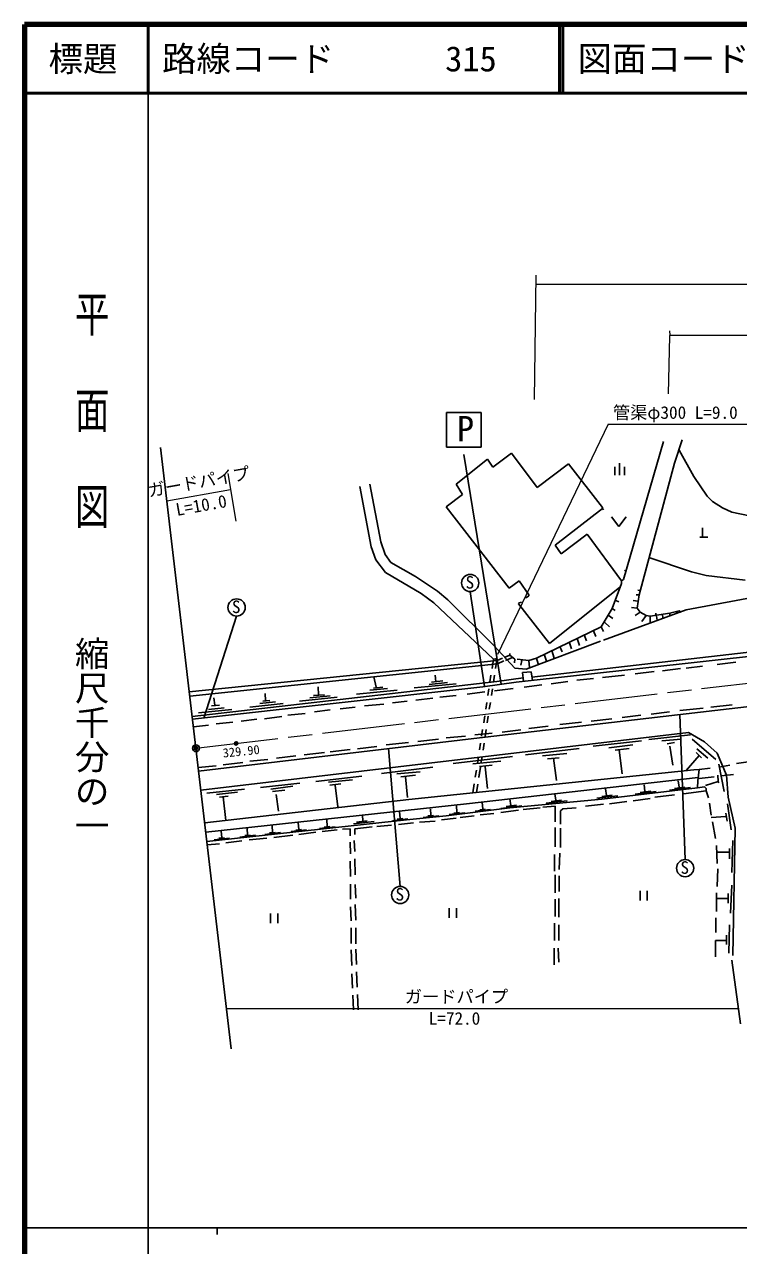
# Model space of a CAD drawing. Units: millimetres, scale not verified. Extents: x 40000 to 680000, y 20000 to 380000.
# Drawn here: x 40000 to 143767, y 202409 to 380000 of the extents above; entities that cross this region are included whole.
import ezdxf
from ezdxf.enums import TextEntityAlignment as Align

# ---------------------------------------------------------------- set-up
doc = ezdxf.new("R2010")
doc.units = ezdxf.units.MM
doc.header["$LTSCALE"] = 1000
doc.header["$PDMODE"] = 32
doc.header["$PDSIZE"] = 500
doc.linetypes.add('CHAIN', pattern=[18.5, 12, -1.5, 3.5, -1.5])
for name, color, linetype, lineweight in [('M-BGD', 7, 'Continuous', 25), ('M-BMK', 2, 'CHAIN', 13), ('M-BMK-SRVR', 3, 'Continuous', 25), ('M-STR-HTXT', 7, 'Continuous', 13), ('M-STR-STRC', 7, 'Continuous', 25), ('M-TTL', 2, 'Continuous', 140), ('M-TTL-BAND', 7, 'Continuous', 25), ('M-TTL-LINE', 7, 'Continuous', 50)]:
    doc.layers.add(name, color=color, linetype=linetype, lineweight=lineweight)
doc.layers.add('M-OTRS', color=6, linetype='Continuous')
doc.layers.add('M-TTL-TXT', color=7, linetype='Continuous')
doc.styles.add('@ＭＳ ゴシック', font='')
doc.styles.add('ＭＳ ゴシック', font='')
doc.styles.get('@ＭＳ ゴシック').set_extended_font_data('@MS Gothic')
doc.styles.get('ＭＳ ゴシック').set_extended_font_data('MS Gothic')

msp = doc.modelspace()

# ---------------------------------------------------------------- linework, layer by layer
at = {"layer": 'M-BGD'}
for p, q in [((132868, 319335), (127026, 299269)), ((135578, 319589), (134477, 316202)), ((135154, 318065), (137271, 314255)), ((102727, 313154), (107299, 316795)), ((107299, 316795), (108061, 315609)), ((108061, 315609), (110770, 317641)), ((110770, 317641), (114496, 312646)), ((114496, 312646), (119068, 316117)), ((119068, 316117), (123978, 309767)), ((126472, 314440), (126472, 316190)), ((134477, 316202), (129312, 297067)), ((125772, 314440), (125772, 315665)), ((127172, 314440), (127172, 315665)), ((88757, 312815), (90366, 304010)), ((90196, 313154), (91805, 304772)), ((103658, 311630), (102727, 313154)), ((137271, 314255), (139218, 311376)), ((101288, 309852), (103658, 311630)), ((139218, 311376), (139980, 310614)), ((110432, 297999), (101288, 309852)), ((123978, 309598), (117120, 304264)), ((123978, 309767), (123978, 309598)), ((123978, 309598), (124148, 309429)), ((139980, 310614), (141420, 309683)), ((141420, 309683), (142774, 309090)), ((142774, 309090), (146754, 308243)), ((125321, 308407), (126371, 307007)), ((126371, 307007), (127421, 308407)), ((117967, 302994), (121777, 305873)), ((121777, 305873), (126772, 299099)), ((138541, 306804), (138541, 305449)), ((90366, 304010), (91043, 302147)), ((91805, 304772), (92398, 302909)), ((117120, 304264), (117967, 302994)), ((138118, 305449), (139303, 305449)), ((91043, 302147), (92482, 300285)), ((92398, 302909), (93244, 301724)), ((130752, 302486), (136932, 300369)), ((92482, 300285), (97647, 297237)), ((93244, 301724), (96800, 299692)), ((127196, 300623), (127365, 300454)), ((136932, 300369), (139049, 299861)), ((96800, 299692), (100018, 297575)), ((111871, 299099), (110432, 297999)), ((113310, 297067), (111871, 299099)), ((126772, 298676), (125418, 295035)), ((127026, 299269), (126772, 299099)), ((126772, 299099), (126772, 298676)), ((139049, 299861), (144722, 299184)), ((97647, 297237), (99510, 295882)), ((100018, 297575), (101542, 296305)), ((104759, 297491), (106849, 283722)), ((112718, 296644), (112972, 296644)), ((112972, 296644), (113310, 296898)), ((113310, 296898), (113310, 297067)), ((116274, 289955), (126518, 298168)), ((128889, 297067), (129312, 297067)), ((129312, 297067), (129058, 295120)), ((129143, 297745), (129482, 297660)), ((154120, 298253), (136170, 294866)), ((99510, 295882), (108146, 287669)), ((101542, 296305), (108230, 289701)), ((111871, 295882), (111786, 295713)), ((111786, 295713), (116274, 289955)), ((112210, 295967), (111871, 295882)), ((125418, 295035), (123809, 292411)), ((136170, 294866), (124148, 290463)), ((125418, 295035), (125841, 294781)), ((125926, 296221), (126349, 296051)), ((128212, 295205), (129058, 295120)), ((128466, 296221), (129143, 296136)), ((129058, 295120), (129482, 294527)), ((70808, 293935), (66068, 279130)), ((124825, 294104), (125502, 293596)), ((129482, 294527), (128720, 294019)), ((129482, 294527), (130328, 294019)), ((130328, 294019), (129736, 293173)), ((130328, 294019), (130921, 293935)), ((130921, 293935), (133800, 294358)), ((130921, 293935), (130921, 293003)), ((131768, 294358), (131768, 294019)), ((131768, 294019), (131852, 293935)), ((131852, 293935), (131937, 293342)), ((132699, 294189), (132784, 293681)), ((133800, 294358), (135154, 294697)), ((133800, 294358), (133800, 293935)), ((134731, 294527), (134816, 294273)), ((135154, 294697), (135408, 294527)), ((123809, 292411), (114411, 287839)), ((122708, 291818), (123047, 290971)), ((123809, 292411), (124148, 291733)), ((124317, 293003), (124994, 292411)), ((108230, 289701), (111278, 286399)), ((161316, 289871), (111448, 284367)), ((112887, 286230), (123724, 290294)), ((159962, 290379), (113752, 285063)), ((117798, 289532), (118136, 288770)), ((119152, 290209), (119491, 289193)), ((120338, 290717), (120676, 289701)), ((121354, 291225), (121692, 290379)), ((108400, 287754), (108146, 287669)), ((108400, 287754), (108654, 287585)), ((109448, 287823), (108675, 287477)), ((110516, 288262), (109705, 287930)), ((110942, 287931), (109882, 287514)), ((110516, 288516), (110516, 288262)), ((110516, 288262), (111278, 287669)), ((114411, 287839), (113310, 287500)), ((114411, 287839), (114665, 286992)), ((115512, 288431), (115850, 287415)), ((116612, 288939), (116951, 287839)), ((108675, 287477), (63953, 282937)), ((108761, 287018), (64026, 282317)), ((202888, 287500), (106114, 276239)), ((108146, 287669), (107944, 286353)), ((108654, 287585), (108462, 286338)), ((109667, 287431), (108761, 287018)), ((111278, 287669), (111194, 287161)), ((111278, 286399), (112887, 286230)), ((113310, 287500), (111617, 287669)), ((112294, 287500), (112125, 286823)), ((113310, 287500), (113395, 286484)), ((135324, 286315), (132699, 285976)), ((138541, 286653), (136170, 286399)), ((143367, 287246), (140658, 286907)), ((108654, 284452), (64373, 279372)), ((90789, 285129), (91128, 283605)), ((101457, 284283), (98832, 284029)), ((100780, 284537), (99171, 284367)), ((99679, 285383), (99764, 284452)), ((111448, 284367), (106622, 283690)), ((107792, 285365), (107640, 284376)), ((108311, 285350), (108159, 284362)), ((112477, 284973), (108654, 284452)), ((113645, 285866), (112386, 285750)), ((112386, 285750), (112534, 284487)), ((113645, 285866), (113811, 284628)), ((118983, 284452), (116528, 284113)), ((122708, 284875), (120253, 284621)), ((127196, 285383), (123978, 285045)), ((131514, 285891), (128720, 285553)), ((106622, 283690), (64422, 278945)), ((74956, 282674), (75041, 281658)), ((81984, 282420), (83590, 282520)), ((82661, 283690), (82746, 282505)), ((94176, 283182), (88249, 282589)), ((92736, 283436), (90196, 283182)), ((90698, 283469), (92059, 283605)), ((102727, 284113), (96631, 283521)), ((102727, 282420), (100356, 282166)), ((106876, 282928), (104336, 282589)), ((107488, 283388), (107337, 282399)), ((108007, 283373), (107855, 282385)), ((108315, 283097), (111024, 283436)), ((115173, 283944), (112633, 283605)), ((64034, 282251), (64034, 282250)), ((69035, 280635), (66749, 280381)), ((67167, 280896), (68352, 280981)), ((67506, 282081), (67675, 280981)), ((77581, 281235), (72755, 280727)), ((76480, 281489), (74194, 281235)), ((74618, 281573), (75634, 281658)), ((85455, 282166), (79952, 281573)), ((81476, 282081), (84401, 282350)), ((88080, 280727), (85878, 280473)), ((92228, 281150), (89434, 280896)), ((95615, 281573), (93498, 281319)), ((99340, 281997), (96885, 281743)), ((107185, 281411), (107033, 280423)), ((107704, 281396), (107552, 280408)), ((142859, 281065), (139726, 280727)), ((70136, 280381), (65310, 279873)), ((73771, 278949), (71485, 278695)), ((77412, 279372), (74872, 279033)), ((80798, 279795), (78258, 279541)), ((84439, 280303), (82153, 280049)), ((106881, 279434), (106730, 278446)), ((107400, 279420), (107248, 278431)), ((125333, 279033), (122370, 278695)), ((129566, 279541), (126857, 279203)), ((133715, 280049), (131090, 279711)), ((138626, 280557), (135239, 280219)), ((135239, 279626), (136001, 258544)), ((66744, 278102), (64550, 277849)), ((70300, 278525), (67844, 278271)), ((106578, 277457), (106426, 276469)), ((107097, 277443), (106945, 276454)), ((112125, 277425), (109416, 277086)), ((116104, 277933), (113310, 277594)), ((120930, 278525), (117798, 278187)), ((106114, 276239), (65304, 271413)), ((136510, 277031), (65643, 268619)), ((95784, 275562), (92567, 275223)), ((100187, 276070), (97139, 275731)), ((104082, 276493), (101288, 276239)), ((107976, 276917), (105436, 276663)), ((106274, 275481), (106123, 274492)), ((106793, 275466), (106641, 274477)), ((129651, 275816), (122624, 275054)), ((130752, 275985), (136763, 276663)), ((135408, 276070), (132614, 275816)), ((134477, 275562), (133376, 275393)), ((136510, 277031), (138795, 275647)), ((137017, 276070), (140488, 273107)), ((138795, 275647), (140658, 274038)), ((79444, 273615), (76650, 273276)), ((83592, 274123), (80629, 273784)), ((87318, 274546), (84439, 274207)), ((91212, 274969), (88418, 274631)), ((92913, 274678), (94599, 254649)), ((110940, 273530), (102304, 272514)), ((105971, 273504), (105819, 272515)), ((120592, 274715), (112802, 273784)), ((118814, 273953), (115258, 273615)), ((128381, 275223), (124910, 274800)), ((127873, 274715), (125841, 274461)), ((126434, 274461), (126857, 270990)), ((133800, 275054), (134223, 272260)), ((138033, 273699), (136170, 271498)), ((137610, 274123), (138372, 273361)), ((137694, 274631), (139303, 273276)), ((140658, 274038), (142012, 270821)), ((67844, 272175), (65220, 271921)), ((71739, 272683), (68860, 272345)), ((75380, 273107), (72755, 272853)), ((99340, 272006), (91890, 271075)), ((109246, 272853), (105150, 272455)), ((106283, 272006), (106029, 270482)), ((107976, 272260), (106125, 272094)), ((106490, 273489), (106338, 272501)), ((106967, 272020), (107306, 268887)), ((117713, 273361), (116020, 273191)), ((116866, 273276), (117290, 270059)), ((138033, 271667), (139642, 271837)), ((140912, 272429), (141674, 268450)), ((142520, 272260), (140912, 272006)), ((145822, 272853), (143452, 272514)), ((89011, 270651), (82322, 269889)), ((87656, 270143), (84185, 269805)), ((97478, 271329), (94091, 270990)), ((96800, 270821), (94684, 270567)), ((95361, 270567), (95681, 267557)), ((137271, 271583), (95869, 267265)), ((137916, 270498), (104251, 266672)), ((105668, 271527), (105516, 270538)), ((106186, 271512), (106035, 270524)), ((135126, 269069), (134993, 270013)), ((137271, 271583), (138033, 271667)), ((137779, 268958), (137864, 269974)), ((138033, 271667), (137864, 269974)), ((140234, 270567), (138033, 270313)), ((140742, 270821), (140827, 269889)), ((143028, 270905), (141250, 270736)), ((142012, 270821), (142266, 267603)), ((71993, 268789), (66490, 268196)), ((70977, 268365), (67929, 268027)), ((80036, 269635), (74279, 269043)), ((79020, 269212), (75803, 268789)), ((77835, 268619), (76057, 268450)), ((85963, 269551), (84354, 269381)), ((85160, 269358), (85542, 266223)), ((105364, 269550), (105162, 268234)), ((105883, 269535), (105691, 268289)), ((123894, 267349), (137779, 268958)), ((124562, 267883), (124430, 268827)), ((131804, 268432), (128754, 268065)), ((129487, 268315), (131024, 268510)), ((130166, 268494), (130033, 269438)), ((136764, 269006), (133714, 268640)), ((134447, 268889), (135984, 269084)), ((139049, 268535), (135747, 268111)), ((138795, 269127), (137779, 268958)), ((138795, 269127), (139049, 268873)), ((140827, 269889), (138964, 269297)), ((139049, 268873), (139049, 268535)), ((139049, 268535), (139388, 267519)), ((140827, 269889), (140912, 269720)), ((95869, 267265), (66190, 263882)), ((104251, 266672), (66349, 262526)), ((69622, 267773), (68352, 267603)), ((68860, 267688), (69284, 264217)), ((76565, 268027), (76904, 265571)), ((106511, 266849), (106596, 265918)), ((109978, 266244), (111514, 266439)), ((123894, 267349), (110516, 266079)), ((110656, 266423), (110524, 267367)), ((118840, 267103), (115789, 266736)), ((116522, 266986), (118059, 267181)), ((117201, 267165), (117069, 268109)), ((124148, 266587), (121523, 266333)), ((126201, 267821), (123150, 267454)), ((123884, 267703), (125421, 267899)), ((127534, 267011), (124994, 266672)), ((130921, 267434), (128466, 267095)), ((134477, 267942), (131598, 267603)), ((139557, 266757), (139811, 264979)), ((142182, 266672), (142690, 262862)), ((142266, 267603), (143282, 263116)), ((89109, 264931), (89180, 264217)), ((94516, 265474), (94601, 264543)), ((101288, 264894), (95530, 264301)), ((100192, 264927), (97940, 264667)), ((98632, 264885), (99438, 264969)), ((98981, 265938), (99066, 265007)), ((110516, 266079), (101288, 264894)), ((103973, 265356), (101721, 265096)), ((102413, 265315), (103219, 265398)), ((102763, 266368), (102847, 265436)), ((105352, 264894), (103320, 264640)), ((107722, 265838), (105470, 265578)), ((106162, 265796), (106968, 265879)), ((108230, 265233), (106198, 265063)), ((112295, 266361), (109244, 265994)), ((111786, 265741), (109246, 265402)), ((114919, 266079), (112464, 265825)), ((115342, 266164), (117120, 266333)), ((117120, 266333), (117120, 264047)), ((118221, 265910), (117882, 265656)), ((117882, 265656), (117882, 263709)), ((120168, 266079), (118221, 265910)), ((141928, 264809), (139811, 264640)), ((141928, 265317), (142097, 264132)), ((95530, 264301), (66508, 261171)), ((72351, 263083), (72436, 262152)), ((75976, 263474), (76060, 262543)), ((81008, 262875), (78756, 262615)), ((79448, 262834), (80254, 262917)), ((79797, 263886), (79882, 262955)), ((85129, 263320), (82877, 263060)), ((85455, 262862), (83254, 262608)), ((83568, 263278), (84374, 263361)), ((83918, 264331), (84003, 263400)), ((86217, 262947), (87318, 263031)), ((87318, 263031), (87318, 262015)), ((90842, 264081), (87812, 263745)), ((90535, 263285), (87995, 263031)), ((87995, 263031), (87995, 262185)), ((88227, 263981), (89780, 264173)), ((93329, 263539), (91212, 263370)), ((95727, 264463), (93475, 264203)), ((94167, 264421), (94973, 264504)), ((96546, 263878), (94345, 263624)), ((99679, 264132), (97393, 263963)), ((102727, 264555), (100610, 264301)), ((117120, 263201), (117120, 260407)), ((117882, 263116), (117882, 260322)), ((139980, 264047), (140404, 261592)), ((143282, 263116), (142944, 244574)), ((69817, 261681), (67565, 261421)), ((68257, 261640), (69063, 261723)), ((68606, 262693), (68691, 261761)), ((71570, 261253), (69284, 260999)), ((73562, 262072), (71310, 261812)), ((72001, 262030), (72808, 262114)), ((75210, 261677), (72670, 261423)), ((77186, 262463), (74934, 262203)), ((75626, 262421), (76432, 262505)), ((79020, 262100), (76226, 261761)), ((82322, 262523), (79867, 262185)), ((87318, 261084), (87402, 259391)), ((87910, 261338), (87995, 259729)), ((142944, 261338), (142774, 256681)), ((68352, 260830), (66567, 260668)), ((117036, 259306), (117036, 256851)), ((117798, 259475), (117713, 257105)), ((140573, 260576), (140658, 257951)), ((140573, 259645), (142436, 259645)), ((142436, 260153), (142436, 258629)), ((87318, 258290), (87402, 256089)), ((87995, 258629), (88080, 256343)), ((117120, 256343), (117120, 253718)), ((117713, 256173), (117713, 253887)), ((140742, 257189), (140658, 254649)), ((87402, 254988), (87402, 252787)), ((88080, 254903), (88164, 252956)), ((129458, 253994), (129458, 252594)), ((130508, 252594), (130508, 253994)), ((142774, 254819), (142605, 250755)), ((117120, 252787), (117120, 250247)), ((117628, 252871), (117628, 250162)), ((140573, 253718), (140573, 251009)), ((140573, 252871), (142266, 252871)), ((142266, 253633), (142266, 252194)), ((75756, 250691), (75756, 249291)), ((76806, 249291), (76806, 250691)), ((87402, 251686), (87487, 249654)), ((88080, 252025), (88164, 249739)), ((101732, 251462), (101732, 250062)), ((102782, 250062), (102782, 251462)), ((87487, 248638), (87487, 246352)), ((88164, 248638), (88164, 246267)), ((117036, 249315), (117036, 246775)), ((117628, 249061), (117628, 246775)), ((140488, 250077), (140488, 247961)), ((142436, 249061), (142351, 244913)), ((142012, 247537), (142012, 246183)), ((87487, 245421), (87572, 243135)), ((88164, 245505), (88249, 243304)), ((116951, 245675), (116951, 243219)), ((117544, 245675), (117628, 243643)), ((142012, 246775), (140404, 246775)), ((140404, 246775), (140404, 244405)), ((142774, 243897), (144044, 234668)), ((87572, 241949), (87656, 239833)), ((88249, 242203), (88334, 240002)), ((87741, 238817), (87826, 236700)), ((88418, 238901), (88503, 236700))]:
    msp.add_line(p, q, dxfattribs=at)
for centre, radius in [((104777, 298769), 1250), ((70826, 295213), 1250), ((70758, 275433), 100), ((70758, 275433), 80), ((70758, 275433), 60), ((70758, 275433), 40), ((70758, 275433), 20), ((70758, 275433), 20), ((136001, 257294), 1250), ((94599, 253399), 1250)]:
    msp.add_circle(centre, radius, dxfattribs=at)
msp.add_point((70758, 275433), dxfattribs=at)
at = {"layer": 'M-BMK'}
msp.add_line((64915, 274743), (164206, 286462), dxfattribs=at)
at = {"layer": 'M-BMK-SRVR'}
for p, q in [((59784, 318459), (64915, 274743)), ((64915, 274743), (70046, 231027))]:
    msp.add_line(p, q, dxfattribs=at)
msp.add_circle((64915, 274743), 500, dxfattribs=at)
msp.add_point((64915, 274743), dxfattribs=at)
at = {"layer": 'M-OTRS'}
msp.add_point((64915, 274743), dxfattribs=at)
at = {"layer": 'M-STR-HTXT'}
for p, q in [((114326, 343549), (114072, 325431)), ((114308, 342223), (224647, 342223)), ((133715, 334659), (133546, 326277)), ((133715, 335421), (133800, 334829)), ((133800, 334829), (133715, 334659)), ((133800, 334829), (196030, 334659)), ((124814, 321882), (108738, 288347)), ((124814, 321882), (146343, 321882)), ((69553, 314696), (70739, 307753)), ((69961, 312307), (60700, 310654)), ((143744, 236848), (69362, 236848))]:
    msp.add_line(p, q, dxfattribs=at)
at = {"layer": 'M-STR-STRC'}
for p, q in [((101317, 318529), (101341, 323569)), ((101341, 323569), (106381, 323546)), ((106381, 323546), (106357, 318506)), ((106357, 318506), (101317, 318529)), ((103832, 317474), (109269, 284062))]:
    msp.add_line(p, q, dxfattribs=at)
at = {"layer": 'M-TTL'}
for p, q in [((40000, 380000), (40000, 20000)), ((680000, 380000), (40000, 380000))]:
    msp.add_line(p, q, dxfattribs=at)
at = {"layer": 'M-TTL-BAND'}
for p, q in [((58000, 370000), (58000, 20000)), ((40000, 205000), (579000, 205000)), ((68000, 205000), (68000, 204000))]:
    msp.add_line(p, q, dxfattribs=at)
at = {"layer": 'M-TTL-LINE'}
for p, q in [((58000, 380000), (58000, 370000)), ((117750, 380000), (117750, 370000)), ((118250, 380000), (118250, 370000)), ((40000, 370000), (680000, 370000))]:
    msp.add_line(p, q, dxfattribs=at)

# ---------------------------------------------------------------- texts
at = {"layer": 'M-BGD', "style": 'ＭＳ ゴシック'}
for p in [(104099, 297395), (70147, 293839), (135322, 255920), (93920, 252026)]:
    msp.add_text('S', height=1833, dxfattribs=at).set_placement(p, align=Align.BOTTOM_LEFT)
msp.add_text('329.90', height=1320, rotation=5.913, dxfattribs=at).set_placement((68927, 272977), align=Align.BOTTOM_LEFT)
at = {"layer": 'M-STR-HTXT', "style": 'ＭＳ ゴシック'}
for s, p in [('管渠φ300 L=9.0', (125521, 322091)), ('ガードパイプ', (95278, 237148)), ('L=72.0', (98752, 233981))]:
    msp.add_text(s, height=1833, dxfattribs=at).set_placement(p, align=Align.BOTTOM_LEFT)
for s, p in [('ガードパイプ', (58196, 310729)), ('L=10.0', (62262, 307972))]:
    msp.add_text(s, height=1833, rotation=10.125, dxfattribs=at).set_placement(p, align=Align.BOTTOM_LEFT)
at = {"layer": 'M-STR-STRC', "style": 'ＭＳ ゴシック'}
msp.add_text('P', height=3666, dxfattribs=at).set_placement((102838, 318292), align=Align.BOTTOM_LEFT)
at = {"layer": 'M-TTL-BAND', "style": '@ＭＳ ゴシック', "width": 1.4}
msp.add_text('平  面  図', height=3666, rotation=270, dxfattribs=at).set_placement((49777, 306475), align=Align.MIDDLE_RIGHT)
at = {"layer": 'M-TTL-BAND', "style": '@ＭＳ ゴシック'}
msp.add_text('縮尺千分の一', height=3666, rotation=270, dxfattribs=at).set_placement((49777, 261030), align=Align.MIDDLE_RIGHT)
at = {"layer": 'M-TTL-TXT', "style": 'ＭＳ ゴシック'}
msp.add_text('標題', height=3666, dxfattribs=at).set_placement((48500, 375000), align=Align.MIDDLE_CENTER)
for s, p in [('路線コード', (60000, 375000)), ('315', (101142, 375000)), ('図面コード', (120380, 375000))]:
    msp.add_text(s, height=3666, dxfattribs=at).set_placement(p, align=Align.MIDDLE_LEFT)

doc.saveas('drawing.dxf')
